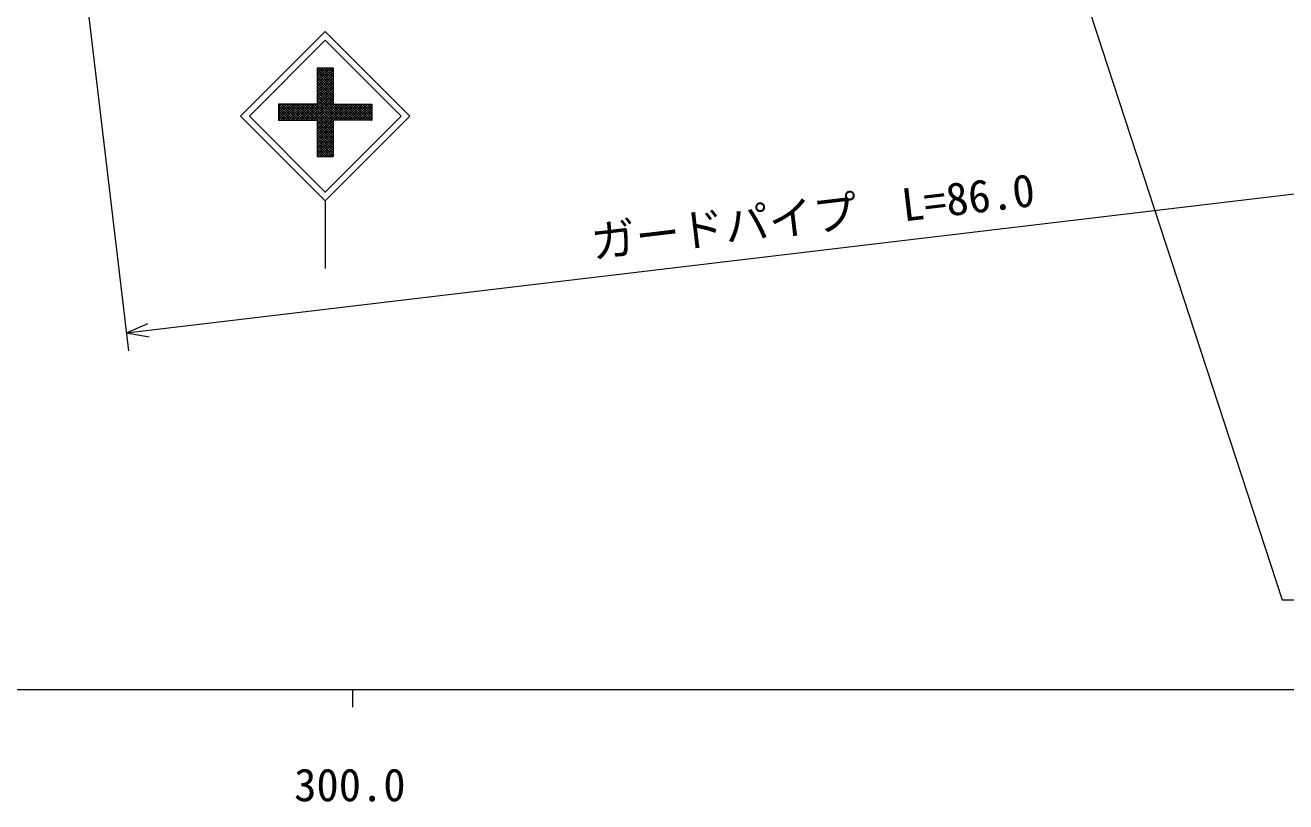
# Model space of a CAD drawing. Units: millimetres, scale not verified. Extents: x 40000 to 680000, y 20000 to 380000.
# Drawn here: x 349679 to 420207, y 198715 to 242139 of the extents above; entities that cross this region are included whole.
import ezdxf
from ezdxf.enums import TextEntityAlignment as Align

# ---------------------------------------------------------------- set-up
doc = ezdxf.new("R2010")
doc.units = ezdxf.units.MM
doc.header["$LTSCALE"] = 1000
for name, color, linetype, lineweight in [('M-STR-HTXT', 7, 'Continuous', 13), ('M-STR-STRC', 7, 'Continuous', 13), ('M-TTL-BAND', 7, 'Continuous', 13)]:
    doc.layers.add(name, color=color, linetype=linetype, lineweight=lineweight)
doc.styles.add('ＭＳ ゴシック', font='')
doc.styles.get('ＭＳ ゴシック').set_extended_font_data('MS Gothic')

msp = doc.modelspace()

# ---------------------------------------------------------------- linework, layer by layer
at = {"layer": 'M-STR-HTXT'}
for p, q in [((351204, 259687), (355456, 223939)), ((355338, 224932), (432616, 234124)), ((355338, 224932), (356535, 225452)), ((355338, 224932), (356623, 224707))]:
    msp.add_line(p, q, dxfattribs=at)
msp.add_lwpolyline([(401457, 266736), (420000, 210000), (447965, 210000)], dxfattribs=at)
at = {"layer": 'M-STR-STRC'}
for p, q in [((361729, 237056), (366467, 241794)), ((362224, 237056), (366467, 241299)), ((366467, 241794), (371205, 237056)), ((366467, 241299), (370710, 237056)), ((366008, 239759), (366908, 239759)), ((366008, 239759), (366008, 237727)), ((366008, 239711), (366056, 239759)), ((366008, 239570), (366197, 239759)), ((366008, 239428), (366339, 239759)), ((366008, 239287), (366480, 239759)), ((366008, 239145), (366622, 239759)), ((366008, 239004), (366763, 239759)), ((366008, 238862), (366905, 239759)), ((366908, 238802), (366008, 239702)), ((366008, 238721), (366908, 239621)), ((366908, 238661), (366008, 239561)), ((366008, 238580), (366908, 239480)), ((366908, 238519), (366008, 239419)), ((366008, 238438), (366908, 239338)), ((366908, 238378), (366008, 239278)), ((366008, 238297), (366908, 239197)), ((366908, 238236), (366008, 239136)), ((366908, 238944), (366092, 239759)), ((366908, 239085), (366234, 239759)), ((366908, 239226), (366375, 239759)), ((366908, 239368), (366516, 239759)), ((366908, 239509), (366658, 239759)), ((366908, 239651), (366799, 239759)), ((366908, 239759), (366908, 237727)), ((365245, 236827), (366908, 238490)), ((366008, 238155), (366908, 239055)), ((366908, 238095), (366008, 238995)), ((366008, 238014), (366908, 238914)), ((366908, 237954), (366008, 238854)), ((366008, 237872), (366908, 238772)), ((366908, 237812), (366008, 238712)), ((366008, 237731), (366908, 238631)), ((367752, 236827), (366008, 238571)), ((367610, 236827), (366008, 238429)), ((366008, 237727), (363846, 237727)), ((363846, 237727), (363846, 236827)), ((363846, 237691), (363882, 237727)), ((363846, 237549), (364023, 237727)), ((363846, 237408), (364165, 237727)), ((363846, 237266), (364306, 237727)), ((363846, 237125), (364448, 237727)), ((363846, 236984), (364589, 237727)), ((363846, 236842), (364731, 237727)), ((364782, 236827), (363882, 237727)), ((363972, 236827), (364872, 237727)), ((364923, 236827), (364023, 237727)), ((364113, 236827), (365013, 237727)), ((365065, 236827), (364165, 237727)), ((364255, 236827), (365155, 237727)), ((365206, 236827), (364306, 237727)), ((364396, 236827), (365296, 237727)), ((365348, 236827), (364448, 237727)), ((364538, 236827), (365438, 237727)), ((365489, 236827), (364589, 237727)), ((364679, 236827), (365579, 237727)), ((365631, 236827), (364731, 237727)), ((364821, 236827), (365721, 237727)), ((365772, 236827), (364872, 237727)), ((364962, 236827), (365862, 237727)), ((365913, 236827), (365013, 237727)), ((365103, 236827), (366003, 237727)), ((366908, 235974), (365155, 237727)), ((366908, 236115), (365296, 237727)), ((365386, 236827), (366908, 238348)), ((366908, 236257), (365438, 237727)), ((365528, 236827), (366908, 238207)), ((366908, 236398), (365579, 237727)), ((365669, 236827), (366908, 238065)), ((366908, 236539), (365721, 237727)), ((365810, 236827), (366908, 237924)), ((366908, 236681), (365862, 237727)), ((365952, 236827), (366908, 237783)), ((366908, 236822), (366003, 237727)), ((367469, 236827), (366008, 238288)), ((367328, 236827), (366008, 238147)), ((367186, 236827), (366008, 238005)), ((367045, 236827), (366008, 237864)), ((366008, 236741), (366993, 237727)), ((366008, 236600), (367135, 237727)), ((366008, 236458), (367276, 237727)), ((366008, 236317), (367418, 237727)), ((366008, 236175), (367559, 237727)), ((366008, 236034), (367700, 237727)), ((366942, 236827), (367842, 237727)), ((367893, 236827), (366993, 237727)), ((367083, 236827), (367983, 237727)), ((368035, 236827), (367135, 237727)), ((367225, 236827), (368125, 237727)), ((368176, 236827), (367276, 237727)), ((367366, 236827), (368266, 237727)), ((368318, 236827), (367418, 237727)), ((367508, 236827), (368408, 237727)), ((368459, 236827), (367559, 237727)), ((367649, 236827), (368549, 237727)), ((368600, 236827), (367700, 237727)), ((367790, 236827), (368690, 237727)), ((368742, 236827), (367842, 237727)), ((367932, 236827), (368832, 237727)), ((368883, 236827), (367983, 237727)), ((368073, 236827), (368973, 237727)), ((369025, 236827), (368125, 237727)), ((368215, 236827), (369069, 237681)), ((369069, 236923), (368266, 237727)), ((369069, 237065), (368408, 237727)), ((369069, 237206), (368549, 237727)), ((369069, 237348), (368690, 237727)), ((369069, 237489), (368832, 237727)), ((369069, 237630), (368973, 237727)), ((361729, 237056), (366467, 232318)), ((362224, 237056), (366467, 232813)), ((364641, 236827), (363846, 237621)), ((364499, 236827), (363846, 237480)), ((364358, 236827), (363846, 237338)), ((364216, 236827), (363846, 237197)), ((364075, 236827), (363846, 237055)), ((366467, 232813), (370710, 237056)), ((366467, 232318), (371205, 237056)), ((368356, 236827), (369069, 237540)), ((368498, 236827), (369069, 237399)), ((368639, 236827), (369069, 237257)), ((368780, 236827), (369069, 237116)), ((368922, 236827), (369069, 236974)), ((363934, 236827), (363846, 236914)), ((363846, 236827), (366008, 236827)), ((366008, 236827), (366008, 234794)), ((366008, 235893), (366908, 236793)), ((366908, 235832), (366008, 236732)), ((366008, 235751), (366908, 236651)), ((366908, 235691), (366008, 236591)), ((366008, 235610), (366908, 236510)), ((366908, 235549), (366008, 236449)), ((366008, 235468), (366908, 236368)), ((366908, 235408), (366008, 236308)), ((366908, 236827), (366908, 234794)), ((369063, 236827), (369069, 236833)), ((366008, 235327), (366908, 236227)), ((366908, 235267), (366008, 236167)), ((366008, 235185), (366908, 236085)), ((366908, 235125), (366008, 236025)), ((366008, 235044), (366908, 235944)), ((366908, 234984), (366008, 235884)), ((366008, 234903), (366908, 235803)), ((366908, 234842), (366008, 235742)), ((366815, 234794), (366008, 235601)), ((366041, 234794), (366908, 235661)), ((366673, 234794), (366008, 235460)), ((366532, 234794), (366008, 235318)), ((366390, 234794), (366008, 235177)), ((366249, 234794), (366008, 235035)), ((366108, 234794), (366008, 234894)), ((366182, 234794), (366908, 235520)), ((366324, 234794), (366908, 235378)), ((366465, 234794), (366908, 235237)), ((366606, 234794), (366908, 235096)), ((366748, 234794), (366908, 234954)), ((366008, 234794), (366908, 234794)), ((366889, 234794), (366908, 234813)), ((366467, 232318), (366467, 228531))]:
    msp.add_line(p, q, dxfattribs=at)
msp.add_lwpolyline([(366908, 237727), (369069, 237727), (369069, 236827), (366908, 236827)], dxfattribs=at)
at = {"layer": 'M-TTL-BAND'}
for p, q in [((40000, 205000), (579000, 205000)), ((368000, 205000), (368000, 204000))]:
    msp.add_line(p, q, dxfattribs=at)

# ---------------------------------------------------------------- texts
at = {"layer": 'M-STR-HTXT', "style": 'ＭＳ ゴシック'}
msp.add_text('ガードパイプ  L=86.0', height=1833, rotation=6.784, dxfattribs=at).set_placement((393918, 230024), align=Align.BOTTOM_CENTER)
at = {"layer": 'M-TTL-BAND', "style": 'ＭＳ ゴシック'}
msp.add_text('300.0', height=1833, dxfattribs=at).set_placement((367844, 198195), align=Align.BOTTOM_CENTER)

doc.saveas('drawing.dxf')
